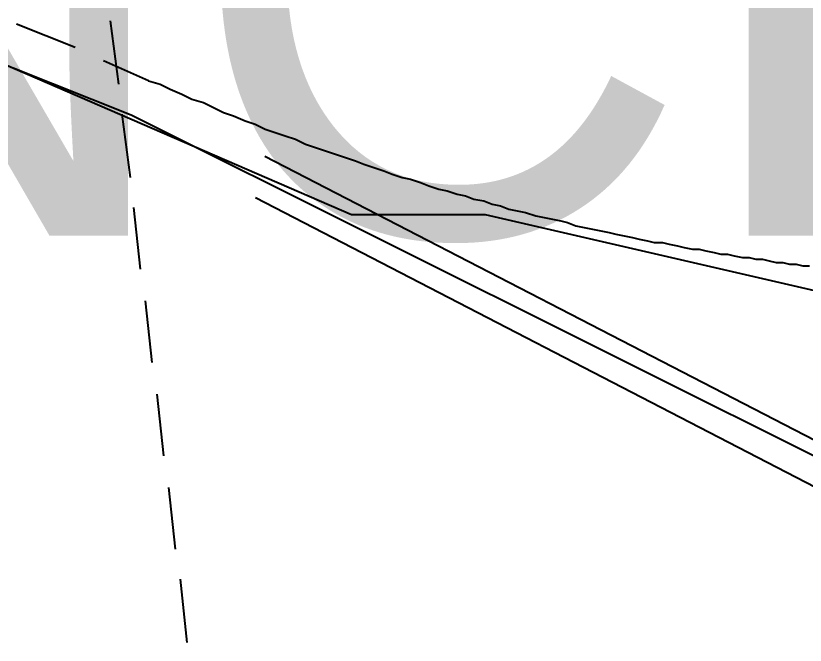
# Model space of a CAD drawing. Header units: feet. Extents: x -84 to 198, y -22 to 181.
# Drawn here: x 127.37 to 133.67, y 147.97 to 153 of the extents above; entities that cross this region are included whole.
import ezdxf
from ezdxf.enums import TextEntityAlignment as Align

# ---------------------------------------------------------------- set-up
doc = ezdxf.new("R2010")
doc.units = ezdxf.units.FT
for name, color, linetype in [('A-AREA-COMUN', 252, 'CONTINUOUS'), ('A-LINEA', 7, 'CONTINUOUS'), ('A-TEXTO-PDF', 3, 'CONTINUOUS')]:
    doc.layers.add(name, color=color, linetype=linetype)

msp = doc.modelspace()

# ---------------------------------------------------------------- linework, layer by layer
at = {"layer": 'A-AREA-COMUN'}
for points in [[(133.888, 150.7733), (131.12, 151.4133), (130.048, 151.4133), (124.512, 153.8133), (119.552, 155.5733), (114.928, 156.9422), (109.568, 158.1689), (103.76, 159.1289), (97.6, 159.7333), (90.24, 159.8933), (85.2, 159.6622), (78.48, 158.8978), (72.832, 157.8489), (66.848, 156.3378), (60.88, 154.3822), (56, 152.4089)], [(92.64, 127.5733), (96.768, 144.9422), (90.56, 146.3822), (90.432, 147.5733), (90.72, 148.7289), (87.12, 149.6178), (87.12, 150.5778), (87.76, 153.1733), (87.36, 153.2089), (87.36, 153.9733), (83.648, 153.9733), (83.232, 159.3778), (88.608, 159.7689), (95.328, 159.7689), (101.84, 159.2889), (108.128, 158.3822), (115.968, 156.5689), (123.872, 153.9733), (128.288, 152.2133), (134.048, 149.3333)]]:
    msp.add_lwpolyline(points, dxfattribs=at)
at = {"layer": 'A-LINEA'}
for p, q in [((127.84, 152.7511), (127.3733, 152.9378)), ((128.12, 152.9644), (128.1867, 152.4578)), ((128.4267, 152.4844), (128.0667, 152.6444)), ((128.2133, 152.2178), (128.28, 151.7111)), ((137.2414, 147.8002), (129.3571, 151.8792)), ((137.2414, 147.8002), (129.3571, 151.8792)), ((137.0738, 147.512), (129.2813, 151.5474)), ((137.0738, 147.512), (129.2813, 151.5474)), ((128.3067, 151.4711), (128.36, 150.9778)), ((128.4, 150.7244), (128.4533, 150.2311)), ((128.4933, 149.9778), (128.5467, 149.4844)), ((128.5867, 149.2311), (128.64, 148.7378)), ((128.68, 148.4978), (128.7333, 147.9911))]:
    msp.add_line(p, q, dxfattribs=at)
msp.add_lwpolyline([(128.4267, 152.4844), (128.52, 152.4578), (128.6, 152.4178), (128.6933, 152.3778), (128.7733, 152.3378), (128.8667, 152.3111), (128.9467, 152.2711), (129.0267, 152.2311), (129.1067, 152.2044), (129.2, 152.1644), (129.28, 152.1378), (129.36, 152.0978), (129.44, 152.0711), (129.52, 152.0444), (129.6, 152.0178), (129.68, 151.9778), (129.76, 151.9511), (129.84, 151.9244), (129.92, 151.8978), (130, 151.8711), (130.08, 151.8444), (130.1467, 151.8178), (130.2267, 151.7911), (130.3067, 151.7644), (130.3733, 151.7378), (130.4533, 151.7111), (130.52, 151.6978), (130.6, 151.6711), (130.6667, 151.6444), (130.7467, 151.6178), (130.8133, 151.6044), (130.8933, 151.5778), (130.96, 151.5644), (131.0267, 151.5378), (131.1067, 151.5244), (131.1733, 151.4978), (131.24, 151.4844), (131.3067, 151.4578), (131.3733, 151.4444), (131.44, 151.4311), (131.52, 151.4044), (131.5867, 151.3911), (131.6533, 151.3778), (131.72, 151.3644), (131.7733, 151.3511), (131.84, 151.3244), (131.9067, 151.3111), (131.9733, 151.2978), (132.04, 151.2844), (132.1067, 151.2711), (132.16, 151.2578), (132.2267, 151.2444), (132.2933, 151.2311), (132.3467, 151.2178), (132.4133, 151.2044), (132.4667, 151.1911), (132.5333, 151.1911), (132.5867, 151.1778), (132.6533, 151.1644), (132.7067, 151.1511), (132.7733, 151.1378), (132.8267, 151.1378), (132.88, 151.1244), (132.9467, 151.1111), (133, 151.0978), (133.0533, 151.0978), (133.1067, 151.0844), (133.1733, 151.0711), (133.2267, 151.0711), (133.28, 151.0578), (133.3333, 151.0578), (133.3867, 151.0444), (133.44, 151.0311), (133.4933, 151.0311), (133.5467, 151.0178), (133.6, 151.0178), (133.6533, 151.0044), (133.7067, 151.0044)], dxfattribs=at)

# ---------------------------------------------------------------- texts
at = {"layer": 'A-TEXTO-PDF'}
msp.add_text('ENCROACHMENT', height=4.186, dxfattribs=at).set_placement((144.8906, 151.2455), align=Align.CENTER)

doc.saveas('drawing.dxf')
